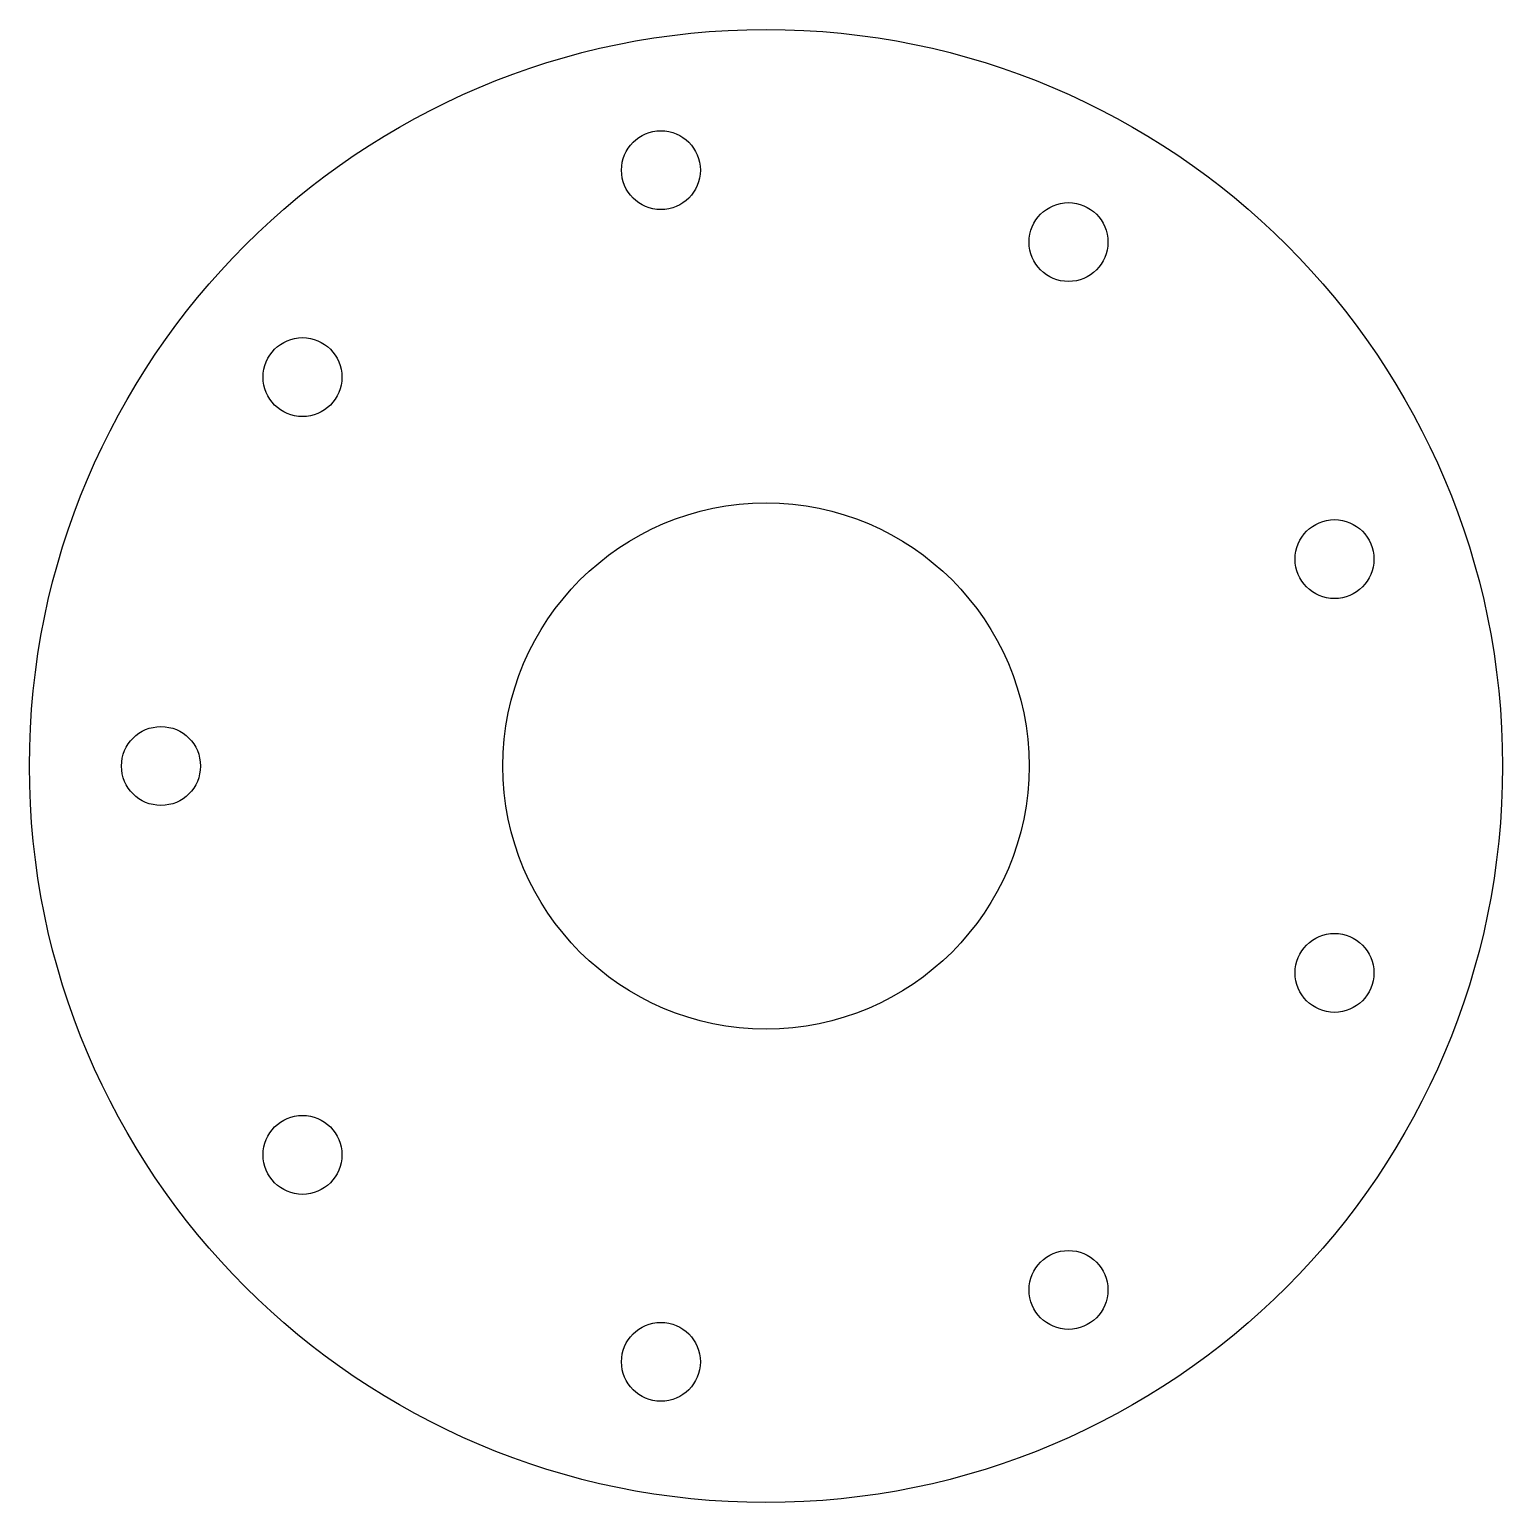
# Model space of a CAD drawing. Header units: millimetres. Extents: x -140 to 140, y -140 to 140.
import ezdxf

# ---------------------------------------------------------------- set-up
doc = ezdxf.new("R2010")
doc.units = ezdxf.units.MM

msp = doc.modelspace()

# ---------------------------------------------------------------- linework, layer by layer
at = {"color": 7, "linetype": 'Continuous', "lineweight": 25}
for centre, radius in [((0, 0), 140), ((-19.97, 113.25), 7.5), ((57.5, 99.59), 7.5), ((-88.1, 73.92), 7.5), ((0, 0), 50), ((108.06, 39.33), 7.5), ((-115, 0), 7.5), ((108.06, -39.33), 7.5), ((-88.1, -73.92), 7.5), ((57.5, -99.59), 7.5), ((-19.97, -113.25), 7.5)]:
    msp.add_circle(centre, radius, dxfattribs=at)

doc.saveas('drawing.dxf')
